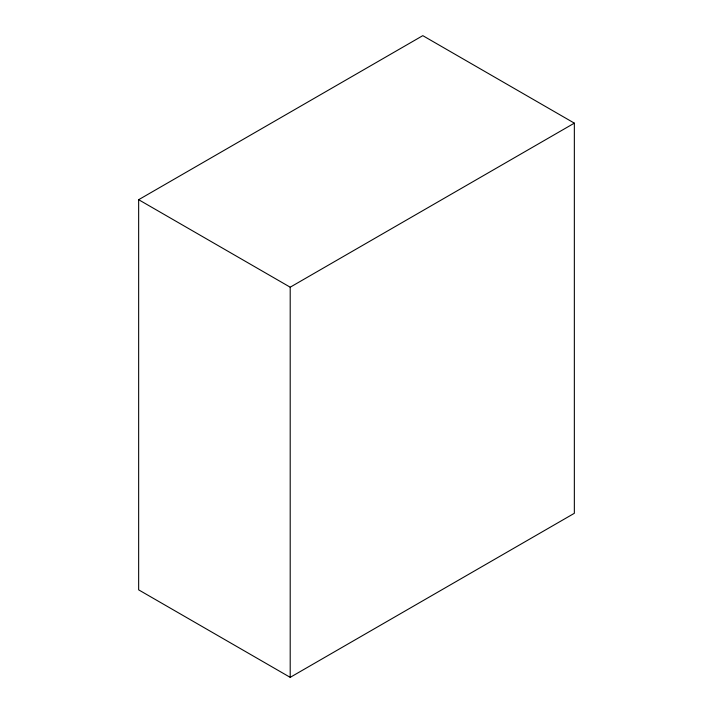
<?xml version="1.0" encoding="UTF-8"?>
<svg xmlns="http://www.w3.org/2000/svg" width="713" height="713" viewBox="0 0 713 713"><rect width="100%" height="100%" fill="white"/><g stroke="black" fill="none" stroke-linecap="round" stroke-linejoin="round"><path stroke-width="1.07" d="M138.652 199.702L422.8 35.65L574.348 123.144L574.348 513.298L290.2 677.35L138.652 589.856L138.652 199.702L290.2 287.196L574.348 123.144M290.2 287.196L290.2 677.35"/></g></svg>
